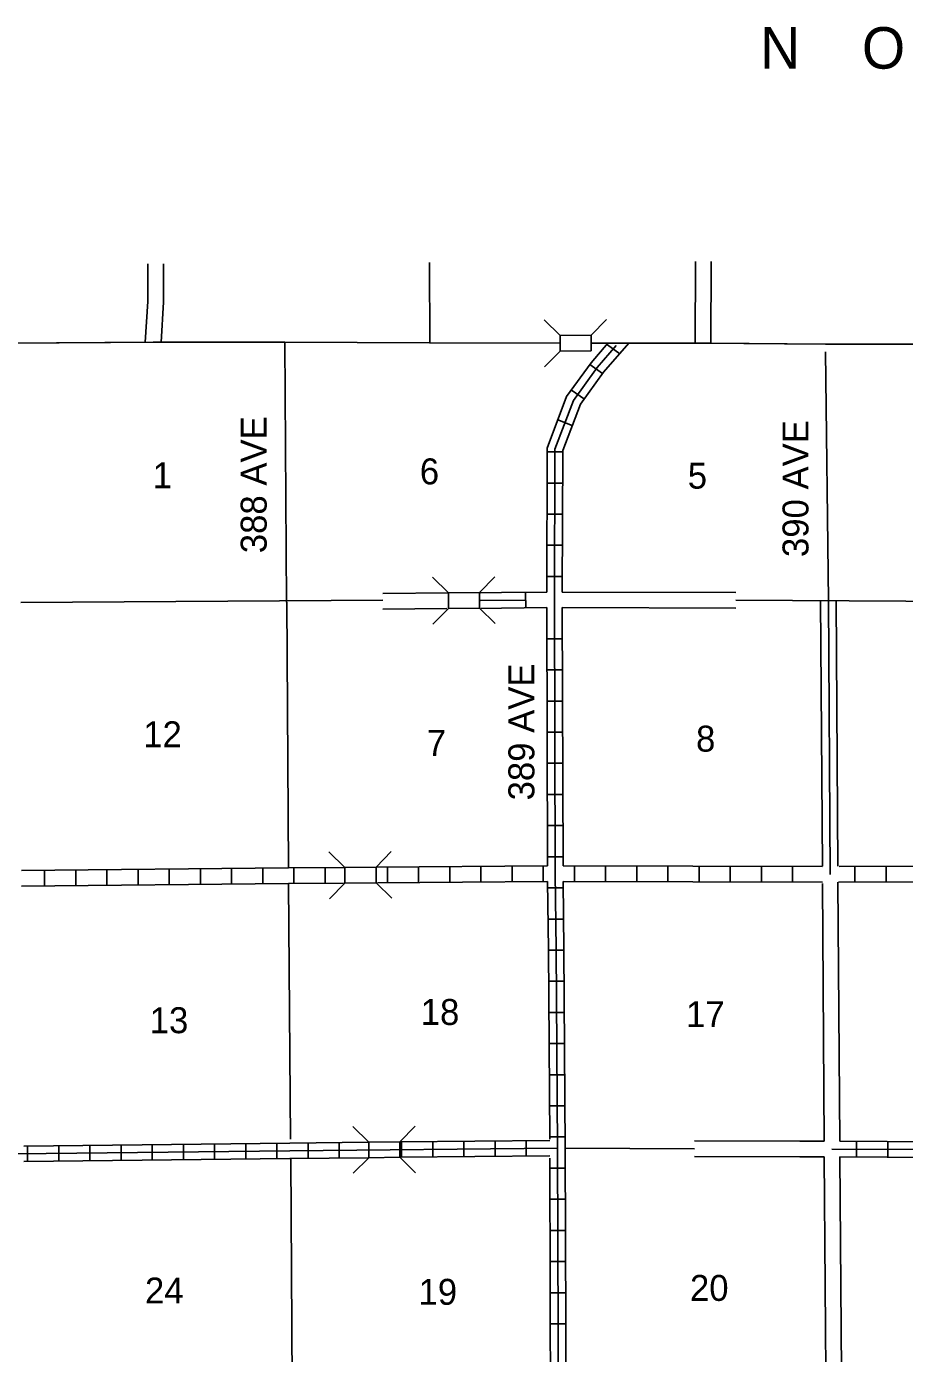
# Model space of a CAD drawing. Extents: x 1591391 to 2157601, y 16348238 to 16905708.
# Drawn here: x 1768734 to 1785633, y 16670727 to 16696294 of the extents above; entities that cross this region are included whole.
import ezdxf

# ---------------------------------------------------------------- set-up
doc = ezdxf.new("R2010")
doc.units = 0
for name, color, linetype in [('L10', 7, 'Continuous'), ('L11', 7, 'Continuous'), ('L13', 7, 'Continuous'), ('L14', 7, 'Continuous'), ('L18', 7, 'Continuous'), ('L2', 7, 'Continuous'), ('L30', 7, 'Continuous'), ('L50', 7, 'Continuous'), ('L8', 7, 'Continuous'), ('L9', 7, 'Continuous')]:
    doc.layers.add(name, color=color, linetype=linetype)

msp = doc.modelspace()

# ---------------------------------------------------------------- linework, layer by layer
at = {"layer": 'L10'}
for p, q in [((1783617, 16674816), (1784086, 16674815)), ((1783619, 16674516), (1784089, 16674515))]:
    msp.add_line(p, q, dxfattribs=at)
at = {"layer": 'L11'}
for p, q in [((1784054, 16680115), (1784020, 16685234)), ((1784354, 16680115), (1784320, 16685232)), ((1781592, 16674823), (1783617, 16674816)), ((1781591, 16674523), (1783619, 16674516))]:
    msp.add_line(p, q, dxfattribs=at)
for points in [[(1775590, 16685368), (1776854, 16685382)], [(1777471, 16685382), (1777874, 16685387)], [(1779046, 16685398), (1782388, 16685387)], [(1775591, 16685068), (1776821, 16685082)], [(1777479, 16685082), (1777875, 16685087)], [(1779046, 16685098), (1782388, 16685087)], [(1784054, 16679782), (1784086, 16674815)], [(1784354, 16679807), (1784387, 16674815)], [(1784089, 16674515), (1784129, 16669557)], [(1784387, 16674515), (1784429, 16669548)]]:
    msp.add_lwpolyline(points, dxfattribs=at)
at = {"layer": 'L13'}
for p, q in [((1773704, 16690215), (1773739, 16685204)), ((1784112, 16690024), (1784173, 16685233)), ((1768621, 16685198), (1775590, 16685244)), ((1773745, 16685204), (1773779, 16680082)), ((1773779, 16679782), (1773813, 16674857)), ((1779104, 16674682), (1781592, 16674673)), ((1773821, 16674482), (1773854, 16669490))]:
    msp.add_line(p, q, dxfattribs=at)
msp.add_lwpolyline([(1782388, 16685244), (1786754, 16685216)], dxfattribs=at)
at = {"layer": 'L18'}
for p, q in [((1779604, 16690348), (1779896, 16690648)), ((1779004, 16690340), (1778696, 16690640)), ((1779004, 16690340), (1779604, 16690348)), ((1779005, 16690339), (1779004, 16690041)), ((1779604, 16690348), (1779604, 16690048)), ((1779004, 16690040), (1778704, 16689740)), ((1779004, 16690040), (1779604, 16690048)), ((1776854, 16685382), (1776546, 16685682)), ((1777454, 16685390), (1777746, 16685690)), ((1776854, 16685382), (1777454, 16685390)), ((1776854, 16685382), (1776854, 16685082)), ((1777454, 16685390), (1777454, 16685090)), ((1776854, 16685082), (1776554, 16684782)), ((1776854, 16685082), (1777454, 16685090)), ((1777454, 16685090), (1777754, 16684790)), ((1774863, 16680090), (1774554, 16680390)), ((1775463, 16680098), (1775754, 16680398)), ((1774863, 16680090), (1775463, 16680098)), ((1774863, 16680090), (1774863, 16679790)), ((1775463, 16680098), (1775463, 16679798)), ((1774863, 16679790), (1774563, 16679490)), ((1774863, 16679790), (1775463, 16679798)), ((1775463, 16679798), (1775763, 16679498)), ((1775321, 16674798), (1775013, 16675098)), ((1775921, 16674807), (1776213, 16675107)), ((1775321, 16674798), (1775921, 16674807)), ((1775321, 16674798), (1775321, 16674498)), ((1775921, 16674807), (1775921, 16674507)), ((1775321, 16674498), (1775021, 16674198)), ((1775321, 16674498), (1775921, 16674507)), ((1775921, 16674507), (1776221, 16674207))]:
    msp.add_line(p, q, dxfattribs=at)
at = {"layer": 'L2'}
msp.add_line((1779604, 16690190), (1781903, 16690190), dxfattribs=at)
for points in [[(1766037, 16690231), (1767588, 16690223), (1768379, 16690190), (1771331, 16690215)], [(1771331, 16690215), (1773704, 16690215), (1776488, 16690198), (1779004, 16690190)], [(1781903, 16690190), (1784112, 16690173), (1786604, 16690173)]]:
    msp.add_lwpolyline(points, dxfattribs=at)
at = {"layer": 'L50'}
for p, q in [((1776488, 16691748), (1776496, 16690207)), ((1781612, 16691765), (1781604, 16690190)), ((1781912, 16691765), (1781903, 16690190))]:
    msp.add_line(p, q, dxfattribs=at)
for points in [[(1771020, 16690212), (1771071, 16690998), (1771071, 16691723)], [(1771322, 16690215), (1771371, 16690982), (1771371, 16691723)]]:
    msp.add_lwpolyline(points, dxfattribs=at)
at = {"layer": 'L8'}
for p, q in [((1779914, 16690164), (1780156, 16689989)), ((1779579, 16689782), (1779821, 16689607)), ((1779221, 16689290), (1779471, 16689115)), ((1778962, 16688715), (1779237, 16688607)), ((1778754, 16688098), (1779054, 16688098)), ((1778754, 16687498), (1779054, 16687498)), ((1778754, 16686898), (1779054, 16686898)), ((1778746, 16686298), (1779046, 16686298)), ((1778746, 16685698), (1779046, 16685698)), ((1778342, 16685094), (1778338, 16685392)), ((1778746, 16684498), (1779046, 16684498)), ((1778754, 16683898), (1779054, 16683898)), ((1778754, 16683298), (1779054, 16683298)), ((1778754, 16682698), (1779054, 16682698)), ((1778754, 16682098), (1779054, 16682098)), ((1778754, 16681498), (1779054, 16681498)), ((1778762, 16680898), (1779062, 16680898)), ((1778762, 16680298), (1779062, 16680298)), ((1769079, 16680040), (1769079, 16679740)), ((1769679, 16680040), (1769679, 16679740)), ((1770279, 16680048), (1770279, 16679748)), ((1770879, 16680057), (1770879, 16679757)), ((1771479, 16680057), (1771479, 16679757)), ((1772079, 16680065), (1772079, 16679765)), ((1772679, 16680073), (1772679, 16679773)), ((1773279, 16680073), (1773279, 16679773)), ((1773879, 16680082), (1773879, 16679782)), ((1774479, 16680090), (1774479, 16679790)), ((1775679, 16680098), (1775679, 16679798)), ((1776279, 16680098), (1776279, 16679798)), ((1776879, 16680107), (1776879, 16679807)), ((1777479, 16680115), (1777479, 16679815)), ((1778079, 16680115), (1778079, 16679815)), ((1778679, 16680123), (1778679, 16679823)), ((1779279, 16680123), (1779279, 16679823)), ((1779879, 16680123), (1779879, 16679823)), ((1780479, 16680115), (1780479, 16679815)), ((1781079, 16680115), (1781079, 16679815)), ((1781679, 16680115), (1781679, 16679815)), ((1782279, 16680115), (1782279, 16679815)), ((1782879, 16680115), (1782879, 16679815)), ((1783479, 16680107), (1783479, 16679807)), ((1784679, 16680107), (1784679, 16679807)), ((1785279, 16680107), (1785279, 16679807)), ((1778763, 16679698), (1779062, 16679698)), ((1778771, 16679098), (1779071, 16679098)), ((1778779, 16678498), (1779079, 16678498)), ((1778779, 16677898), (1779079, 16677898)), ((1778788, 16677298), (1779088, 16677298)), ((1778788, 16676698), (1779088, 16676698)), ((1778796, 16676098), (1779096, 16676098)), ((1778796, 16675498), (1779096, 16675498)), ((1775954, 16674807), (1775954, 16674507)), ((1776554, 16674807), (1776554, 16674507)), ((1777154, 16674815), (1777154, 16674515)), ((1777754, 16674823), (1777754, 16674523)), ((1778354, 16674823), (1778354, 16674523)), ((1778804, 16674898), (1779104, 16674898)), ((1784387, 16674815), (1789361, 16674791)), ((1784712, 16674815), (1784712, 16674515)), ((1785312, 16674807), (1785312, 16674507)), ((1768754, 16674723), (1768754, 16674423)), ((1769354, 16674732), (1769354, 16674432)), ((1769954, 16674740), (1769954, 16674440)), ((1770554, 16674748), (1770554, 16674448)), ((1771154, 16674748), (1771154, 16674448)), ((1771754, 16674757), (1771754, 16674457)), ((1772354, 16674765), (1772354, 16674465)), ((1772954, 16674773), (1772954, 16674473)), ((1773554, 16674782), (1773554, 16674482)), ((1774154, 16674782), (1774154, 16674482)), ((1774754, 16674790), (1774754, 16674490)), ((1784237, 16674665), (1789512, 16674640)), ((1778804, 16674298), (1779104, 16674298)), ((1784387, 16674515), (1789363, 16674491)), ((1778804, 16673698), (1779104, 16673698)), ((1778813, 16673098), (1779112, 16673098)), ((1778813, 16672498), (1779112, 16672498)), ((1778813, 16671898), (1779112, 16671898)), ((1778813, 16671298), (1779112, 16671298))]:
    msp.add_line(p, q, dxfattribs=at)
for points in [[(1760621, 16690265), (1761405, 16690273), (1762188, 16690265), (1763121, 16690257), (1765888, 16690232), (1767588, 16690223), (1768379, 16690190), (1771171, 16690215), (1773704, 16690215), (1776488, 16690198), (1779004, 16690190)], [(1779921, 16690190), (1779604, 16689815), (1779129, 16689165), (1778754, 16688173), (1778746, 16685398)], [(1780087, 16690148), (1779721, 16689723), (1779262, 16689090), (1778904, 16688148), (1778896, 16685248), (1778912, 16679973), (1778929, 16678515), (1778954, 16674682), (1778971, 16669382)], [(1780329, 16690190), (1779837, 16689632), (1779396, 16689015), (1779054, 16688123), (1779046, 16685398)], [(1779612, 16690190), (1779779, 16690190), (1781896, 16690190)], [(1781754, 16690190), (1784112, 16690173), (1789421, 16690165), (1792370, 16690207), (1794679, 16690215), (1797579, 16690215), (1800054, 16690223), (1805320, 16690265), (1810437, 16690273), (1815695, 16690307)], [(1777874, 16685387), (1778746, 16685398)], [(1778340, 16685243), (1777473, 16685232)], [(1777875, 16685087), (1778746, 16685098)], [(1778746, 16685098), (1778762, 16680123)], [(1779046, 16685098), (1779062, 16680123)], [(1768638, 16680032), (1773779, 16680082), (1774854, 16680090)], [(1775471, 16680098), (1778762, 16680123)], [(1779062, 16680123), (1784054, 16680107)], [(1784379, 16680107), (1789329, 16680115)], [(1768638, 16679732), (1773779, 16679782), (1774838, 16679790)], [(1775488, 16679798), (1778762, 16679823)], [(1778762, 16679823), (1778779, 16678515), (1778804, 16674857)], [(1779062, 16679823), (1779079, 16678515), (1779104, 16674682), (1779121, 16669565)], [(1779062, 16679823), (1784054, 16679807)], [(1784362, 16679807), (1789330, 16679815)], [(1768679, 16674723), (1773804, 16674782), (1775313, 16674798)], [(1775921, 16674807), (1778804, 16674832)], [(1763263, 16674682), (1768529, 16674573), (1773804, 16674632), (1778954, 16674682)], [(1768679, 16674423), (1773804, 16674482), (1775313, 16674498)], [(1775921, 16674507), (1778804, 16674532)], [(1778804, 16674490), (1778821, 16669532)]]:
    msp.add_lwpolyline(points, dxfattribs=at)
at = {"layer": 'L9'}
msp.add_line((1784204, 16679957), (1784171, 16685232), dxfattribs=at)

# ---------------------------------------------------------------- texts
at = {"layer": 'L14'}
for s, p in [('1', (1771163, 16687398)), ('6', (1776304, 16687473)), ('5', (1781462, 16687390)), ('12', (1770979, 16682407)), ('7', (1776438, 16682240)), ('8', (1781621, 16682323)), ('13', (1771104, 16676898)), ('18', (1776321, 16677057)), ('17', (1781429, 16677015)), ('20', (1781504, 16671740)), ('24', (1771013, 16671690)), ('19', (1776279, 16671665))]:
    msp.add_text(s, height=500, rotation=360, dxfattribs=at).set_placement(p)
at = {"layer": 'L30'}
for s, p in [('388 AVE', (1773356, 16686146)), ('390 AVE', (1783786, 16686072)), ('389 AVE', (1778509, 16681383))]:
    msp.add_text(s, height=500, rotation=90, dxfattribs=at).set_placement(p)
at = {"layer": 'L50'}
msp.add_text('N    O    R    T    H        D    A    K   O    T    A', height=799.98, rotation=360, dxfattribs=at).set_placement((1782854, 16695482))

doc.saveas('drawing.dxf')
